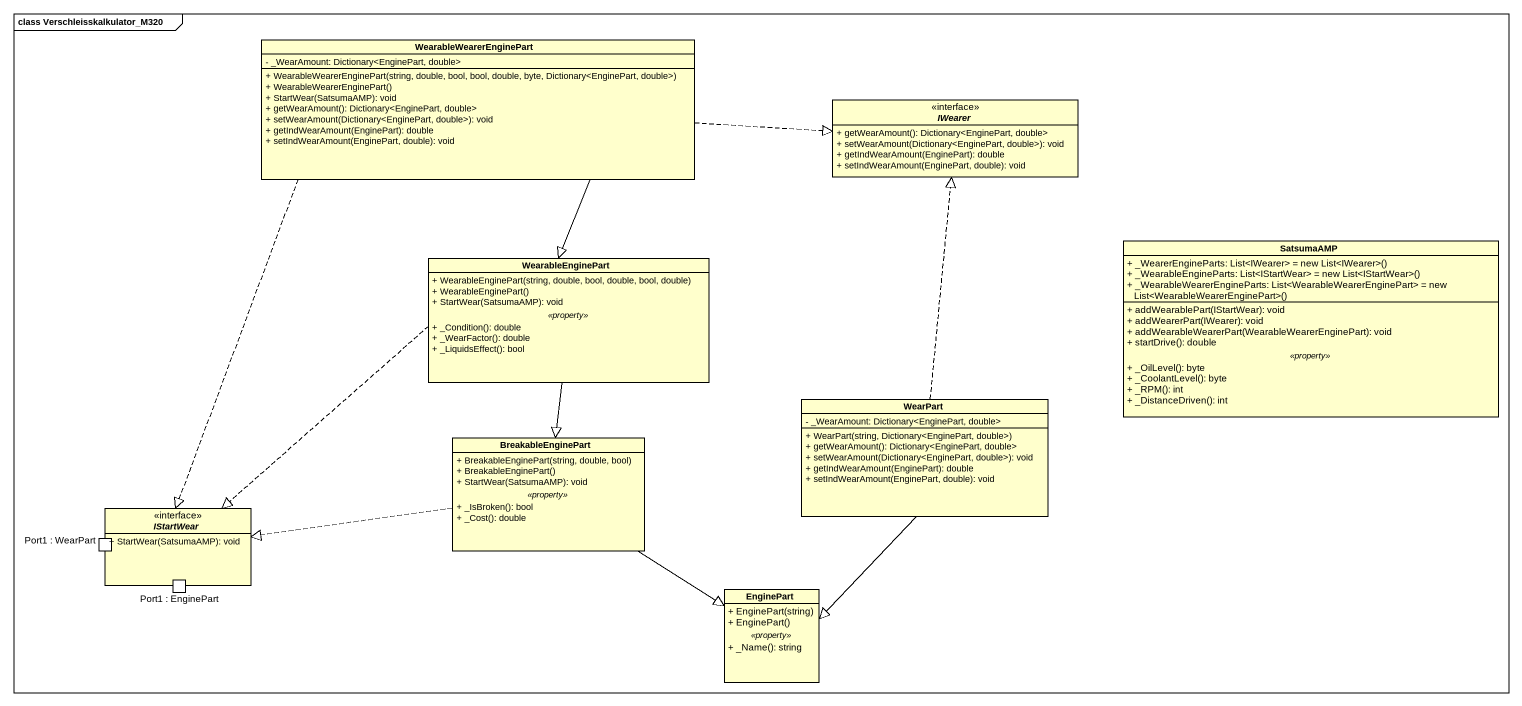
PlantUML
@startuml
mainframe class Verschleisskalkulator_M320
hide circle
hide empty members
skinparam classAttributeIconSize 0
class WearableWearerEnginePart {
  - _WearAmount: Dictionary<EnginePart, double>
  + WearableWearerEnginePart(string, double, bool, bool, double, byte, Dictionary<EnginePart, double>)
  + WearableWearerEnginePart()
  + StartWear(SatsumaAMP): void
  + getWearAmount(): Dictionary<EnginePart, double>
  + setWearAmount(Dictionary<EnginePart, double>): void
  + getIndWearAmount(EnginePart): double
  + setIndWearAmount(EnginePart, double): void
}
interface IWearer <<interface>> {
  + getWearAmount(): Dictionary<EnginePart, double>
  + setWearAmount(Dictionary<EnginePart, double>): void
  + getIndWearAmount(EnginePart): double
  + setIndWearAmount(EnginePart, double): void
}
class WearableEnginePart {
  + WearableEnginePart(string, double, bool, double, bool, double)
  + WearableEnginePart()
  + StartWear(SatsumaAMP): void
  .. <<property>> ..
  + _Condition(): double
  + _WearFactor(): double
  + _LiquidsEffect(): bool
}
class SatsumaAMP {
  {field} + _WearerEngineParts: List<IWearer> = new List<IWearer>()
  {field} + _WearableEngineParts: List<IStartWear> = new List<IStartWear>()
  {field} + _WearableWearerEngineParts: List<WearableWearerEnginePart> = new List<WearableWearerEnginePart>()
  --
  + addWearablePart(IStartWear): void
  + addWearerPart(IWearer): void
  + addWearableWearerPart(WearableWearerEnginePart): void
  + startDrive(): double
  .. <<property>> ..
  + _OilLevel(): byte
  + _CoolantLevel(): byte
  + _RPM(): int
  + _DistanceDriven(): int
}
class WearPart {
  - _WearAmount: Dictionary<EnginePart, double>
  + WearPart(string, Dictionary<EnginePart, double>)
  + getWearAmount(): Dictionary<EnginePart, double>
  + setWearAmount(Dictionary<EnginePart, double>): void
  + getIndWearAmount(EnginePart): double
  + setIndWearAmount(EnginePart, double): void
}
class BreakableEnginePart {
  + BreakableEnginePart(string, double, bool)
  + BreakableEnginePart()
  + StartWear(SatsumaAMP): void
  .. <<property>> ..
  + _IsBroken(): bool
  + _Cost(): double
}
interface IStartWear <<interface>> {
  + StartWear(SatsumaAMP): void
  -- ports --
  Port1 : EnginePart
  Port1 : WearPart
}
class EnginePart {
  + EnginePart(string)
  + EnginePart()
  .. <<property>> ..
  + _Name(): string
}
WearableWearerEnginePart .right.|> IWearer
WearableWearerEnginePart --|> WearableEnginePart
WearableWearerEnginePart ..|> IStartWear
WearableEnginePart --|> BreakableEnginePart
WearableEnginePart .left.|> IStartWear
WearPart .up.|> IWearer
WearPart --|> EnginePart
BreakableEnginePart .left.|> IStartWear
BreakableEnginePart --|> EnginePart
@enduml
